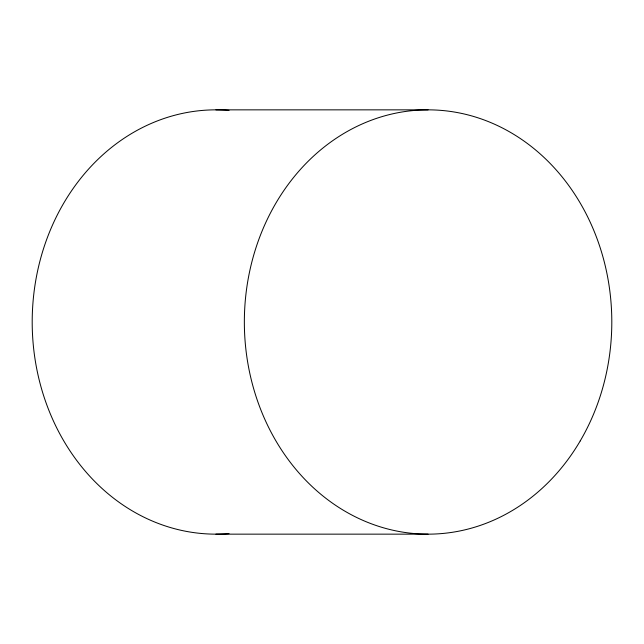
<?xml version="1.0" encoding="UTF-8"?>
<svg xmlns="http://www.w3.org/2000/svg" width="644" height="644" viewBox="0 0 644 644"><rect width="100%" height="100%" fill="white"/><g stroke="black" fill="none" stroke-linecap="round" stroke-linejoin="round"><path stroke-width="0.97" d="M215.925 109.85L428.075 109.85M215.925 534.15L428.075 534.15M229.031 533.61A212.15 183.725 -90 0 1 32.2 322A212.15 183.725 -90 0 1 229.031 110.39M580.228 440.915A212.15 183.725 -90 0 0 441.18 110.39A212.15 183.725 -90 0 0 262.816 414.696A212.15 183.725 -90 0 0 580.228 440.915"/></g></svg>
